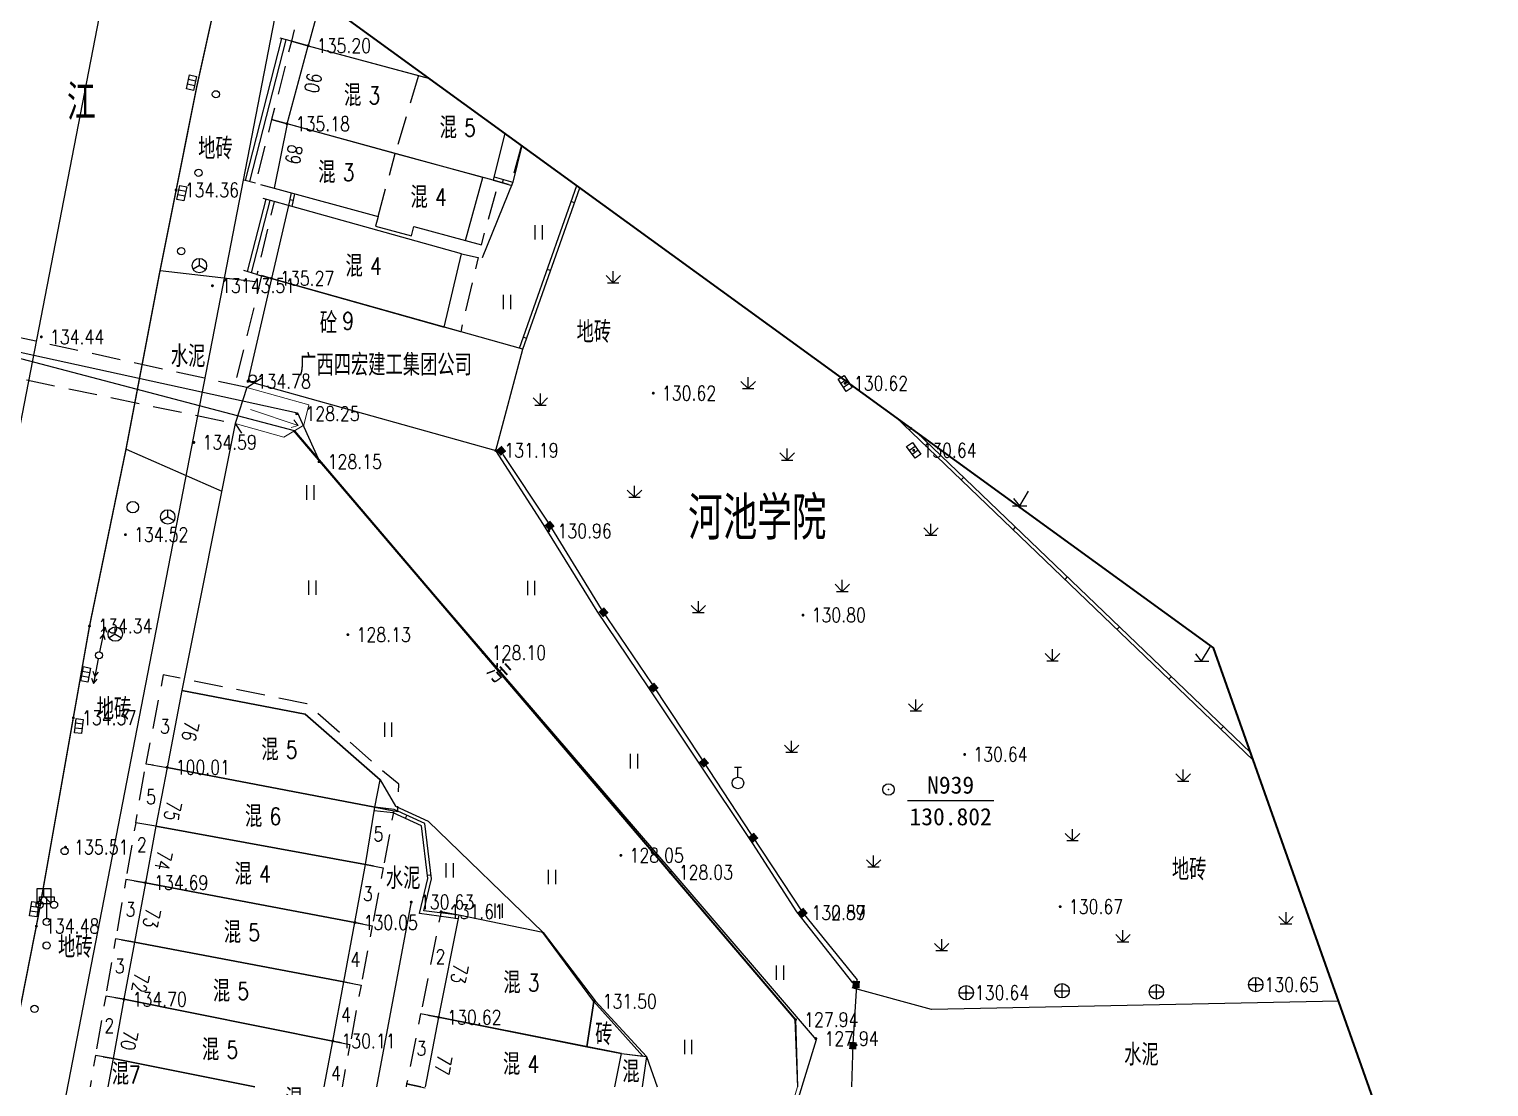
# Model space of a CAD drawing. Extents: x 529262 to 576451, y 2694391 to 2717535.
# Drawn here: x 566516.4 to 566617.8, y 2711252.6 to 2711326.1 of the extents above; entities that cross this region are included whole.
import ezdxf
from ezdxf.enums import TextEntityAlignment as Align
from ezdxf.xclip import XClip

# ---------------------------------------------------------------- set-up
doc = ezdxf.new("R2010")
doc.units = 0
doc.header["$XCLIPFRAME"] = 0
doc.linetypes.add('ACAD_ISO12W100', pattern=[22, 12, -3, 0.5, -3, 0.5, -3])
doc.linetypes.add('X5', pattern=[3, 2, -1])
for name, color, linetype in [('a红线图', 1, 'Continuous'), ('DLDW', 8, 'Continuous'), ('DLSS', 4, 'Continuous'), ('DMTZ', 8, 'Continuous'), ('GCD', 8, 'Continuous'), ('GXYZ', 8, 'Continuous'), ('JMD', 8, 'Continuous'), ('KZD', 8, 'Continuous'), ('PP-COM', 7, 'Continuous'), ('RD-中线', 40, 'Continuous'), ('RD-红线', 7, 'Continuous'), ('ZBTZ', 8, 'Continuous'), ('ZJ', 7, 'Continuous'), ('污水管径标注_W10-', 202, 'Continuous')]:
    doc.layers.add(name, color=color, linetype=linetype)
doc.layers.add('SXSS', color=5, linetype='Continuous', lineweight=0)
doc.layers.add('控制界线1', color=30, linetype='ACAD_ISO12W100', lineweight=35)
doc.styles.add('HZ', font='rs.shx', dxfattribs={"width": 0.8, "bigfont": 'hztxt.shx'})
doc.styles.add('等线体', font='simhei.ttf')
doc.linetypes.add('10422', pattern='A,0.75,[150,AAA.SHX,S=0.5,R=0,X=0,Y=0.5],1.5,[177,AAA.SHX,S=1,R=0,X=0,Y=0.4],0.75', length=3)
doc.linetypes.add('1161', pattern='A,0,[149,AAA.SHX,S=0.15,R=0,X=0,Y=0],-1.6', length=1.6)
doc.linetypes.add('444', pattern='A,4.5,[145,AAA.SHX,S=1,R=0,X=0,Y=1],4.5,-0.5,[146,AAA.SHX,S=1,R=0,X=0,Y=0],-0.5', length=10)
doc.linetypes.add('732', pattern='A,9,-0.5,[162,AAA.SHX,S=1,R=0,X=0,Y=0],-0.5', length=10)

# ---------------------------------------------------------------- blocks, each defined once
blk = doc.blocks.new('A$C19FD0107')
at = {"layer": 'RD-中线', "color": 8, "linetype": 'Continuous', "flags": 128}
blk.add_lwpolyline([(-4459.75, 17007.02), (-4471.75, 16960.4, 0.015747), (-4473.84, 16951.18), (-4501.85, 16806.65)], format="xyb", dxfattribs=at)
at = {"layer": 'RD-红线', "color": 8}
blk.add_lwpolyline([(-4456.37, 16972), (-4456.98, 16969.65), (-4460.14, 16957.39, 0.015772), (-4462.06, 16948.9), (-4480.87, 16851.83)], format="xyb", dxfattribs=at)
blk = doc.blocks.new('gc002')
at = {"color": 8, "const_width": 1}
blk.add_lwpolyline([(-0.5, 0), (0.5, 0)], dxfattribs=at)
blk = doc.blocks.new('gc041')
for p, q in [((-1, 0.5), (1, 0.5)), ((-1, -0.5), (-1, 0.5)), ((-0.33, 0.5), (-0.33, -0.5)), ((0.33, 0.5), (0.33, -0.5)), ((1, 0.5), (1, -0.5)), ((1, -0.5), (-1, -0.5))]:
    blk.add_line(p, q)
blk = doc.blocks.new('gc170')
at = {"color": 8, "linetype": 'Continuous'}
blk.add_circle((0, 0), 0.5, dxfattribs=at)
blk = doc.blocks.new('gc048')
for q in [(-0.87, -0.5), (0, 1), (0.87, -0.5)]:
    blk.add_line((0, 0), q)
blk.add_circle((0, 0), 1)
blk = doc.blocks.new('gc122')
at = {"color": 8}
blk.add_circle((0, 0), 0.8, dxfattribs=at)
blk = doc.blocks.new('gc097')
at = {"color": 8}
for p, q in [((-1, 2.9), (-1, 3.5)), ((-1, 3.5), (1, 3.5)), ((0, 0.5), (0, 3.5)), ((1, 3.5), (1, 2.9))]:
    blk.add_line(p, q, dxfattribs=at)
for centre in [(-1, 2.4), (1, 2.4), (0, 0)]:
    blk.add_circle(centre, 0.5, dxfattribs=at)
blk = doc.blocks.new('gc049')
for p, q in [((-1, 1), (-1, -1)), ((1, 1), (-1, 1)), ((-1, -1), (0, 0)), ((0, 0), (0, 1)), ((0, 0), (1, -1)), ((1, -1), (1, 1)), ((-1, -1), (1, -1))]:
    blk.add_line(p, q)
blk = doc.blocks.new('gc043')
for p, q in [((-1, 0), (1, 0)), ((0, -1), (0, 1))]:
    blk.add_line(p, q)
blk.add_circle((0, 0), 1)
blk = doc.blocks.new('GC200')
at = {"linetype": 'Continuous', "const_width": 0.2, "flags": 128}
blk.add_lwpolyline([(-0.1, 0, 1), (0.1, 0, 1)], format="xyb", close=True, dxfattribs=at)
blk = doc.blocks.new('gc123')
at = {"color": 8}
for p, q in [((-1, 0), (1, 0)), ((0, 0), (-0.8, 1)), ((0, 0), (1.2, 2))]:
    blk.add_line(p, q, dxfattribs=at)
blk = doc.blocks.new('gc013a')
at = {"linetype": 'Continuous'}
blk.add_line((0.5, 0), (4, 0), dxfattribs=at)
at = {"linetype": 'Continuous', "flags": 128}
for points in [[(2.31, -0.4), (3, 0), (2.31, 0.4)], [(3.31, -0.4), (4, 0), (3.31, 0.4)]]:
    blk.add_lwpolyline(points, dxfattribs=at)
blk = doc.blocks.new('gc121')
at = {"color": 8}
for p, q in [((-0.5, -1), (-0.5, 1)), ((0.5, -1), (0.5, 1))]:
    blk.add_line(p, q, dxfattribs=at)
blk = doc.blocks.new('gc124')
at = {"color": 8}
for p, q in [((-1, 1), (0, 0)), ((-0.8, 0), (0.8, 0)), ((0, 0), (0, 1.6)), ((0, 0), (1, 1))]:
    blk.add_line(p, q, dxfattribs=at)
blk = doc.blocks.new('gc134')
for p, q in [((-0.5, 2.2), (0.5, 2.2)), ((0, 0.8), (0, 2.2))]:
    blk.add_line(p, q)
blk.add_circle((0, 0), 0.8)
blk = doc.blocks.new('gc086')
at = {"color": 8}
for p, q in [((0, 0), (7, 0)), ((7, 0), (6.18, 0.57)), ((7, 0), (6.18, -0.57))]:
    blk.add_line(p, q, dxfattribs=at)
blk = doc.blocks.new('gc117')
at = {"color": 8}
blk.add_circle((0, 0), 0.8, dxfattribs=at)
blk.add_point((0, 0), dxfattribs=at)

msp = doc.modelspace()

# ---------------------------------------------------------------- linework, layer by layer
at = {"layer": 'a红线图', "color": 8, "linetype": 'Continuous', "lineweight": 0, "flags": 128}
msp.add_lwpolyline([(566610.304, 2711156.366), (566550.359, 2711188.445), (566569.799, 2711252.568), (566569.607, 2711257.235), (566534.769, 2711298.178), (566490.048, 2711309.934), (566487.632, 2711304.43), (566485.732, 2711304.359), (566471.667, 2711301.392), (566439.814, 2711293.156), (566398.395, 2711291.82), (566380.611, 2711292.541), (566369.371, 2711293.398), (566354.467, 2711296.492), (566334.898, 2711300.894), (566329.062, 2711302.94), (566307.729, 2711309.881), (566292.891, 2711316.021), (566275.762, 2711324.076), (566251.375, 2711336.425), (566235.869, 2711345.727), (566223.396, 2711352.879), (566218.243, 2711353.629)], dxfattribs=at)
msp.add_lwpolyline([(566610.304, 2711156.366), (566550.359, 2711188.445), (566569.799, 2711252.568), (566569.607, 2711257.235), (566534.769, 2711298.178), (566490.048, 2711309.934), (566487.632, 2711304.43), (566485.732, 2711304.359), (566471.667, 2711301.392), (566439.814, 2711293.156), (566398.395, 2711291.82), (566380.611, 2711292.541), (566369.371, 2711293.398), (566354.467, 2711296.492), (566334.898, 2711300.894), (566329.062, 2711302.94), (566307.729, 2711309.881), (566292.891, 2711316.021), (566275.762, 2711324.076), (566251.375, 2711336.425), (566235.869, 2711345.727), (566223.396, 2711352.879), (566218.243, 2711353.629)], dxfattribs=at)
at = {"layer": 'DLSS', "linetype": 'X5'}
for p, q in [((566531.538, 2711301.157), (566490.268, 2711310.22)), ((566489.806, 2711307.205), (566530.74, 2711298.659))]:
    msp.add_line(p, q, dxfattribs=at)
at = {"layer": 'DLSS', "linetype": 'Continuous'}
for p, q in [((566531.538, 2711301.157), (566532.616, 2711301.847)), ((566531.538, 2711301.157), (566530.74, 2711298.659)), ((566530.74, 2711298.659), (566531.178, 2711297.99))]:
    msp.add_line(p, q, dxfattribs=at)
at = {"layer": 'DLSS', "linetype": 'Continuous', "const_width": 0.1, "flags": 128}
for points in [[(566530.413, 2711332.668), (566528.089, 2711322.156), (566525.516, 2711309.282), (566523.155, 2711296.883), (566520.619, 2711284.584)], [(566514.725, 2711252.568), (566517.066, 2711264.456), (566520.619, 2711284.584)]]:
    msp.add_lwpolyline(points, dxfattribs=at)
at = {"layer": 'DMTZ', "linetype": '10422', "flags": 128}
for points in [[(566550.64, 2711317.976), (566550.012, 2711315.437), (566547.897, 2711310.172), (566547.897, 2711310.172)], [(566530.74, 2711298.659), (566527.034, 2711280.112)], [(566573.646, 2711259.799), (566573.646, 2711259.799), (566573.646, 2711259.799), (566569.755, 2711264.728), (566566.701, 2711269.483), (566562.866, 2711275.192), (566559.419, 2711280.371), (566555.892, 2711285.612), (566552.142, 2711291.637), (566548.831, 2711296.788)], [(566527.034, 2711280.112), (566535.592, 2711278.468), (566540.81, 2711273.903), (566541.876, 2711272.073), (566544.137, 2711271.039), (566552.131, 2711263.298), (566555.75, 2711258.538), (566559.314, 2711254.679), (566560.054, 2711252.568)], [(566540.573, 2711252.568), (566542.984, 2711265.414)]]:
    msp.add_lwpolyline(points, dxfattribs=at)
at = {"layer": 'GXYZ', "linetype": '732', "flags": 128}
for points in [[(566534.851, 2711298.157), (566490.048, 2711309.934), (566487.632, 2711304.43), (566485.732, 2711304.359), (566471.667, 2711301.392), (566439.814, 2711293.156), (566398.395, 2711291.82), (566380.611, 2711292.541), (566369.371, 2711293.398), (566354.467, 2711296.492), (566334.898, 2711300.894), (566329.062, 2711302.94), (566307.729, 2711309.881), (566292.891, 2711316.021), (566275.762, 2711324.076), (566251.375, 2711336.425), (566235.869, 2711345.727), (566223.396, 2711352.879), (566218.243, 2711353.629)], [(566534.851, 2711298.157), (566569.657, 2711257.235), (566569.657, 2711257.235), (566569.657, 2711257.235), (566569.657, 2711257.235), (566569.657, 2711257.235), (566569.799, 2711252.568)]]:
    msp.add_lwpolyline(points, dxfattribs=at)
at = {"layer": 'JMD', "linetype": 'Continuous'}
for p, q in [((566533.965, 2711325.406), (566531.435, 2711315.552)), ((566534.261, 2711325.326), (566531.732, 2711315.473)), ((566549.302, 2711315.379), (566549.37, 2711315.619)), ((566549.944, 2711315.197), (566550.012, 2711315.437)), ((566532.857, 2711314.239), (566531.567, 2711309.214)), ((566533.146, 2711314.159), (566531.856, 2711309.134)), ((566534.524, 2711314.227), (566534.769, 2711314.177)), ((566554.305, 2711314.002), (566554.069, 2711314.085)), ((566552.646, 2711309.286), (566552.41, 2711309.368)), ((566550.987, 2711304.569), (566550.751, 2711304.652)), ((566577.554, 2711298.199), (566577.727, 2711298.38)), ((566581.162, 2711294.738), (566581.335, 2711294.918)), ((566584.771, 2711291.277), (566584.944, 2711291.457)), ((566588.379, 2711287.815), (566588.552, 2711287.996)), ((566591.987, 2711284.354), (566592.16, 2711284.535)), ((566595.595, 2711280.893), (566595.769, 2711281.073)), ((566599.204, 2711277.432), (566599.377, 2711277.612)), ((566542.65, 2711271.444), (566542.546, 2711271.217)), ((566544.348, 2711267.278), (566544.1, 2711267.247))]:
    msp.add_line(p, q, dxfattribs=at)
at = {"layer": 'JMD', "linetype": 'X5'}
msp.add_line((566543.468, 2711322.84), (566541.861, 2711317.423), dxfattribs=at)
at = {"layer": 'JMD', "linetype": 'X5', "flags": 128}
for points in [[(566535.57, 2711328.922), (566534.639, 2711325.224), (566535.803, 2711324.91)], [(566550.617, 2711317.993), (566549.86, 2711315.23), (566548.66, 2711315.561)], [(566540.658, 2711313.034), (566541.861, 2711317.423)], [(566534.439, 2711313.799), (566533.434, 2711314.078), (566532.249, 2711309.024), (566533.254, 2711308.745)], [(566546.449, 2711310.458), (566547.611, 2711310.186), (566546.4, 2711305.041), (566545.253, 2711305.364)], [(566533.254, 2711308.745), (566532.576, 2711308.934), (566530.825, 2711301.815), (566531.627, 2711301.591)], [(566540.443, 2711271.993), (566542.033, 2711271.688), (566542.102, 2711273.595), (566541.106, 2711274.401), (566535.72, 2711279.188), (566525.743, 2711281.199), (566524.534, 2711275.021), (566526.007, 2711274.767)], [(566525.223, 2711270.682), (566523.827, 2711270.923), (566524.534, 2711275.021), (566526.007, 2711274.767)], [(566540.443, 2711271.993), (566541.752, 2711271.742), (566541.011, 2711267.785), (566539.792, 2711268.009)], [(566525.223, 2711270.682), (566523.827, 2711270.923), (566523.147, 2711266.985), (566524.502, 2711266.751)], [(566539.792, 2711268.009), (566541.011, 2711267.785), (566540.256, 2711263.758), (566539.056, 2711263.986)], [(566524.502, 2711266.751), (566523.147, 2711266.985), (566522.432, 2711262.846), (566523.743, 2711262.62)], [(566539.056, 2711263.986), (566540.256, 2711263.758), (566539.481, 2711259.627), (566538.292, 2711259.853)], [(566546.279, 2711264.488), (566545.035, 2711264.736), (566543.621, 2711257.645), (566544.866, 2711257.397)], [(566523.743, 2711262.62), (566522.432, 2711262.846), (566521.746, 2711258.873), (566523.009, 2711258.655)], [(566538.292, 2711259.853), (566539.481, 2711259.627), (566538.71, 2711255.511), (566537.514, 2711255.75)], [(566523.009, 2711258.655), (566521.746, 2711258.873), (566521.034, 2711254.748), (566522.251, 2711254.538)], [(566544.866, 2711257.397), (566543.621, 2711257.645), (566542.648, 2711252.764), (566543.933, 2711252.508)], [(566537.514, 2711255.75), (566538.71, 2711255.511), (566538.158, 2711252.568)], [(566522.251, 2711254.538), (566521.034, 2711254.748), (566520.658, 2711252.568)], [(566543.632, 2711252.568), (566542.648, 2711252.764), (566542.609, 2711252.568)]]:
    msp.add_lwpolyline(points, dxfattribs=at)
at = {"layer": 'JMD', "linetype": 'Continuous', "flags": 128}
for points in [[(566536.676, 2711328.119), (566535.803, 2711324.91), (566544.225, 2711322.636)], [(566534.645, 2711325.223), (566533.857, 2711325.435), (566533.857, 2711325.435)], [(566541.996, 2711317.386), (566534.338, 2711319.484), (566535.803, 2711324.91), (566543.468, 2711322.84), (566543.468, 2711322.84), (566543.468, 2711322.84), (566543.468, 2711322.84), (566543.468, 2711322.84)], [(566543.468, 2711322.84), (566544.225, 2711322.636)], [(566549.459, 2711318.834), (566548.66, 2711315.561), (566541.996, 2711317.386)], [(566532.159, 2711315.36), (566531.346, 2711315.576), (566531.346, 2711315.576)], [(566548.66, 2711315.561), (566549.944, 2711315.197)], [(566548.719, 2711315.804), (566550.012, 2711315.437)], [(566534.617, 2711314.689), (566534.439, 2711313.799)], [(566534.858, 2711314.623), (566534.68, 2711313.732)], [(566550.484, 2711303.89), (566554.461, 2711315.201)], [(566550.725, 2711303.822), (566554.672, 2711315.048)], [(566533.434, 2711314.078), (566533.434, 2711314.078), (566532.67, 2711314.291)], [(566532.249, 2711309.024), (566532.249, 2711309.024), (566531.327, 2711309.281)], [(566576.572, 2711299.141), (566601.458, 2711275.269)], [(566578.06, 2711298.061), (566601.272, 2711275.794)], [(566546.279, 2711264.488), (566543.841, 2711264.797), (566544.38, 2711267.019), (566543.906, 2711270.87), (566541.772, 2711271.846), (566540.443, 2711271.993)], [(566546.23, 2711264.243), (566543.538, 2711264.61), (566544.126, 2711267.034), (566543.675, 2711270.701), (566541.704, 2711271.602), (566540.402, 2711271.746)], [(566536.913, 2711252.568), (566537.514, 2711255.75), (566523.009, 2711258.655), (566522.251, 2711254.538), (566532.106, 2711252.568)], [(566557.114, 2711252.568), (566557.573, 2711254.876), (566559.314, 2711254.679), (566559.004, 2711252.568)], [(566532.106, 2711252.568), (566522.251, 2711254.538), (566521.884, 2711252.568)]]:
    msp.add_lwpolyline(points, dxfattribs=at)
at = {"layer": 'JMD', "linetype": 'X5', "flags": 128}
for points, elevation in [([(566535.803, 2711324.91), (566534.639, 2711325.224), (566533.27, 2711319.777), (566534.338, 2711319.484)], 100.477), ([(566534.338, 2711319.484), (566533.27, 2711319.777), (566532.159, 2711315.36), (566533.443, 2711315.011)], 100.474), ([(566546.734, 2711311.369), (566547.837, 2711311.068), (566549.043, 2711315.457), (566547.932, 2711315.758)], 137.465)]:
    msp.add_lwpolyline(points, dxfattribs=dict(at, elevation=elevation))
at = {"layer": 'JMD', "linetype": 'Continuous', "flags": 128}
for points in [[(566534.338, 2711319.484), (566533.443, 2711315.011), (566540.658, 2711313.034), (566540.48, 2711312.383), (566542.976, 2711311.699), (566543.155, 2711312.35), (566546.734, 2711311.369), (566546.734, 2711311.369), (566546.734, 2711311.369), (566547.932, 2711315.758)], [(566533.254, 2711308.745), (566545.253, 2711305.364), (566546.449, 2711310.458), (566534.439, 2711313.799)], [(566531.627, 2711301.591), (566548.831, 2711296.788), (566550.725, 2711303.822), (566533.254, 2711308.745)], [(566540.81, 2711273.903), (566535.592, 2711278.468), (566527.034, 2711280.112), (566526.007, 2711274.767), (566540.443, 2711271.993)], [(566526.007, 2711274.767), (566525.223, 2711270.682), (566539.792, 2711268.009), (566540.443, 2711271.993)], [(566539.056, 2711263.986), (566539.792, 2711268.009), (566525.223, 2711270.682), (566524.502, 2711266.751)], [(566538.292, 2711259.853), (566539.056, 2711263.986), (566524.502, 2711266.751), (566523.743, 2711262.62)], [(566555.164, 2711255.354), (566555.657, 2711258.501), (566552.117, 2711263.284), (566546.279, 2711264.488), (566544.866, 2711257.397)], [(566537.514, 2711255.75), (566538.292, 2711259.853), (566523.743, 2711262.62), (566523.009, 2711258.655)], [(566559.056, 2711254.708), (566555.657, 2711258.501), (566555.164, 2711255.354), (566557.573, 2711254.876)]]:
    msp.add_lwpolyline(points, close=True, dxfattribs=at)
at = {"layer": 'JMD', "linetype": '444', "flags": 128}
for points in [[(566549.32, 2711296.513), (566552.454, 2711291.796), (566556.168, 2711285.766), (566559.676, 2711280.574), (566563.129, 2711275.352), (566566.567, 2711270.11), (566570.163, 2711264.664), (566573.933, 2711260.008)], [(566573.561, 2711252.568), (566573.672, 2711255.528), (566573.933, 2711260.008)]]:
    msp.add_lwpolyline(points, dxfattribs=at)
at = {"layer": 'JMD', "linetype": 'Continuous', "elevation": 137.542, "flags": 128}
msp.add_lwpolyline([(566557.114, 2711252.568), (566557.573, 2711254.876), (566544.866, 2711257.397), (566543.944, 2711252.568)], dxfattribs=at)
at = {"layer": 'KZD', "linetype": 'Continuous'}
msp.add_line((566583.435, 2711272.431, 130.802), (566577.435, 2711272.431, 130.802), dxfattribs=at)
at = {"layer": 'SXSS', "color": 8, "linetype": 'Continuous', "flags": 128}
msp.add_lwpolyline([(566530.74, 2711298.659), (566534.11, 2711297.717), (566535.507, 2711298.547), (566535.856, 2711299.95), (566531.538, 2711301.157)], dxfattribs=at)
at = {"layer": 'ZBTZ', "linetype": '1161', "flags": 128}
for points in [[(566525.516, 2711309.282), (566532.14, 2711308.527)], [(566523.155, 2711296.883), (566529.8, 2711293.959)], [(566607.387, 2711258.511), (566579.109, 2711257.952), (566573.595, 2711259.446)]]:
    msp.add_lwpolyline(points, dxfattribs=at)
at = {"layer": '控制界线1', "color": 252, "linetype": 'Continuous', "flags": 128}
msp.add_lwpolyline([(566606.933, 2711087.702), (566644.711, 2711153.019), (566598.698, 2711283.071), (566496.002, 2711357.662), (566390.249, 2711365.689), (566217.966, 2711433.767), (566135.414, 2711495.399), (566100.815, 2711531.11), (566057.471, 2711541.747), (566041.502, 2711497.298), (566109.581, 2711415.474), (566178.415, 2711344.369), (566249.168, 2711298.339), (566348.438, 2711264.105), (566455.277, 2711261.066), (566502.459, 2711244.312), (566526.428, 2711223.352), (566516.162, 2711173.585), (566513.881, 2711148.132)], close=True, dxfattribs=at)
msp.add_lwpolyline([(566606.933, 2711087.702), (566644.711, 2711153.019), (566598.698, 2711283.071), (566496.002, 2711357.662), (566390.249, 2711365.689), (566217.966, 2711433.767), (566135.414, 2711495.399), (566100.815, 2711531.11), (566057.471, 2711541.747), (566041.502, 2711497.298), (566109.581, 2711415.474), (566178.415, 2711344.369), (566249.168, 2711298.339), (566348.438, 2711264.105), (566455.277, 2711261.066), (566502.459, 2711244.312), (566526.428, 2711223.352), (566516.162, 2711173.585), (566513.881, 2711148.132)], close=True, dxfattribs=at)
msp.add_lwpolyline([(566606.933, 2711087.702), (566644.711, 2711153.019), (566598.698, 2711283.071), (566496.002, 2711357.662), (566390.249, 2711365.689), (566217.966, 2711433.767), (566135.414, 2711495.399), (566100.815, 2711531.11), (566057.471, 2711541.747), (566041.502, 2711497.298), (566109.581, 2711415.474), (566178.415, 2711344.369), (566249.168, 2711298.339), (566348.438, 2711264.105), (566455.277, 2711261.066), (566502.459, 2711244.312), (566526.428, 2711223.352), (566516.162, 2711173.585), (566513.881, 2711148.132)], close=True, dxfattribs=at)
at = {"layer": '污水管径标注_W10-'}
msp.add_lwpolyline([(566419.906, 2711324.248), (566434.523, 2711326.212), (566441.676, 2711327.174), (566456.535, 2711329.776), (566476.199, 2711330.527), (566483.826, 2711328.179), (566487.173, 2711315.21), (566488.379, 2711312.043), (566490.125, 2711309.281), (566497.23, 2711307.718), (566516.763, 2711303.42), (566535.067, 2711299.392), (566536.601, 2711296.026), (566548.037, 2711282.702), (566561.064, 2711267.527), (566571.101, 2711255.834), (566569.751, 2711251.447), (566563.867, 2711232.332), (566557.984, 2711213.217)], dxfattribs=at)

# ---------------------------------------------------------------- block references
at = {"layer": 'DLDW', "linetype": 'Continuous', "xscale": 0.5, "yscale": 0.5, "zscale": 0.5}
msp.add_blockref('gc097', (566517.655, 2711264.023, 99.769), dxfattribs=at)
at = {"layer": 'GCD', "linetype": 'Continuous'}
ref = msp.add_blockref('GC200', (566535.803, 2711324.91, 135.197), dxfattribs=dict(at, xscale=0.5, yscale=0.5))
ref.add_attrib('height', '135.20', dxfattribs={"linetype": 'Continuous', "height": 1, "style": 'HZ', "width": 0.8}).set_placement((566536.403, 2711324.91, 135.197), align=Align.MIDDLE_LEFT)
ref = msp.add_blockref('GC200', (566534.338, 2711319.484, 135.184), dxfattribs=dict(at, xscale=0.5, yscale=0.5))
ref.add_attrib('height', '135.18', dxfattribs={"linetype": 'Continuous', "height": 1, "style": 'HZ', "width": 0.8}).set_placement((566534.938, 2711319.484, 135.184), align=Align.MIDDLE_LEFT)
ref = msp.add_blockref('GC200', (566526.633, 2711314.883, 134.36), dxfattribs=dict(at, xscale=0.5, yscale=0.5))
ref.add_attrib('height', '134.36', dxfattribs={"linetype": 'Continuous', "height": 1, "style": 'HZ', "width": 0.8}).set_placement((566527.233, 2711314.883, 134.36), align=Align.MIDDLE_LEFT)
ref = msp.add_blockref('GC200', (566529.157, 2711308.232, 13143.51), dxfattribs=dict(at, xscale=0.5, yscale=0.5))
ref.add_attrib('height', '13143.51', dxfattribs={"linetype": 'Continuous', "height": 1, "style": 'HZ', "width": 0.8}).set_placement((566529.757, 2711308.232, 13143.51), align=Align.MIDDLE_LEFT)
ref = msp.add_blockref('GC200', (566533.254, 2711308.745, 135.27), dxfattribs=dict(at, xscale=0.5, yscale=0.5))
ref.add_attrib('height', '135.27', dxfattribs={"linetype": 'Continuous', "height": 1, "style": 'HZ', "width": 0.8}).set_placement((566533.854, 2711308.745, 135.27), align=Align.MIDDLE_LEFT)
ref = msp.add_blockref('GC200', (566517.272, 2711304.681, 134.44), dxfattribs=dict(at, xscale=0.5, yscale=0.5))
ref.add_attrib('height', '134.44', dxfattribs={"linetype": 'Continuous', "height": 1, "style": 'HZ', "width": 0.8}).set_placement((566517.872, 2711304.681, 134.44), align=Align.MIDDLE_LEFT)
ref = msp.add_blockref('GC200', (566531.627, 2711301.591, 134.78), dxfattribs=dict(at, xscale=0.5, yscale=0.5))
ref.add_attrib('height', '134.78', dxfattribs={"linetype": 'Continuous', "height": 1, "style": 'HZ', "width": 0.8}).set_placement((566532.227, 2711301.591, 134.78), align=Align.MIDDLE_LEFT)
ref = msp.add_blockref('GC200', (566573.109, 2711301.449, 130.624), dxfattribs=dict(at, xscale=0.5, yscale=0.5))
ref.add_attrib('height', '130.62', dxfattribs={"linetype": 'Continuous', "height": 1, "style": 'HZ', "width": 0.8}).set_placement((566573.709, 2711301.449, 130.624), align=Align.MIDDLE_LEFT)
ref = msp.add_blockref('GC200', (566559.776, 2711300.769, 130.624), dxfattribs=dict(at, xscale=0.5, yscale=0.5))
ref.add_attrib('height', '130.62', dxfattribs={"linetype": 'Continuous', "height": 1, "style": 'HZ', "width": 0.8}).set_placement((566560.376, 2711300.769, 130.624), align=Align.MIDDLE_LEFT)
ref = msp.add_blockref('GC200', (566535.012, 2711299.339, 128.25), dxfattribs=dict(at, xscale=0.5, yscale=0.5, zscale=0.5))
ref.add_attrib('height', '128.25', dxfattribs={"linetype": 'Continuous', "height": 1, "style": 'HZ', "width": 0.8}).set_placement((566535.612, 2711299.339, 128.25), align=Align.MIDDLE_LEFT)
ref = msp.add_blockref('GC200', (566527.87, 2711297.343, 134.59), dxfattribs=dict(at, xscale=0.5, yscale=0.5))
ref.add_attrib('height', '134.59', dxfattribs={"linetype": 'Continuous', "height": 1, "style": 'HZ', "width": 0.8}).set_placement((566528.47, 2711297.343, 134.59), align=Align.MIDDLE_LEFT)
ref = msp.add_blockref('GC200', (566548.831, 2711296.788, 131.189), dxfattribs=dict(at, xscale=0.5, yscale=0.5))
ref.add_attrib('height', '131.19', dxfattribs={"linetype": 'Continuous', "height": 1, "style": 'HZ', "width": 0.8}).set_placement((566549.431, 2711296.788, 131.189), align=Align.MIDDLE_LEFT)
ref = msp.add_blockref('GC200', (566577.869, 2711296.794, 130.643), dxfattribs=dict(at, xscale=0.5, yscale=0.5))
ref.add_attrib('height', '130.64', dxfattribs={"linetype": 'Continuous', "height": 1, "style": 'HZ', "width": 0.8}).set_placement((566578.469, 2711296.794, 130.643), align=Align.MIDDLE_LEFT)
ref = msp.add_blockref('GC200', (566536.56, 2711296.008, 128.15), dxfattribs=dict(at, xscale=0.5, yscale=0.5, zscale=0.5))
ref.add_attrib('height', '128.15', dxfattribs={"linetype": 'Continuous', "height": 1, "style": 'HZ', "width": 0.8}).set_placement((566537.16, 2711296.008, 128.15), align=Align.MIDDLE_LEFT)
ref = msp.add_blockref('GC200', (566523.112, 2711290.938, 134.52), dxfattribs=dict(at, xscale=0.5, yscale=0.5))
ref.add_attrib('height', '134.52', dxfattribs={"linetype": 'Continuous', "height": 1, "style": 'HZ', "width": 0.8}).set_placement((566523.712, 2711290.938, 134.52), align=Align.MIDDLE_LEFT)
ref = msp.add_blockref('GC200', (566552.522, 2711291.192, 130.963), dxfattribs=dict(at, xscale=0.5, yscale=0.5))
ref.add_attrib('height', '130.96', dxfattribs={"linetype": 'Continuous', "height": 1, "style": 'HZ', "width": 0.8}).set_placement((566553.122, 2711291.192, 130.963), align=Align.MIDDLE_LEFT)
ref = msp.add_blockref('GC200', (566570.177, 2711285.348, 130.802), dxfattribs=dict(at, xscale=0.5, yscale=0.5))
ref.add_attrib('height', '130.80', dxfattribs={"linetype": 'Continuous', "height": 1, "style": 'HZ', "width": 0.8}).set_placement((566570.777, 2711285.348, 130.802), align=Align.MIDDLE_LEFT)
ref = msp.add_blockref('GC200', (566520.619, 2711284.584, 134.34), dxfattribs=dict(at, xscale=0.5, yscale=0.5))
ref.add_attrib('height', '134.34', dxfattribs={"linetype": 'Continuous', "height": 1, "style": 'HZ', "width": 0.8}).set_placement((566521.219, 2711284.584, 134.34), align=Align.MIDDLE_LEFT)
ref = msp.add_blockref('GC200', (566538.568, 2711283.988, 128.13), dxfattribs=dict(at, xscale=0.5, yscale=0.5, zscale=0.5))
ref.add_attrib('height', '128.13', dxfattribs={"linetype": 'Continuous', "height": 1, "style": 'HZ', "width": 0.8}).set_placement((566539.168, 2711283.988, 128.13), align=Align.MIDDLE_LEFT)
ref = msp.add_blockref('GC200', (566547.962, 2711282.731, 128.1), dxfattribs=dict(at, xscale=0.5, yscale=0.5, zscale=0.5))
ref.add_attrib('height', '128.10', dxfattribs={"linetype": 'Continuous', "height": 1, "style": 'HZ', "width": 0.8}).set_placement((566548.562, 2711282.731, 128.1), align=Align.MIDDLE_LEFT)
ref = msp.add_blockref('GC200', (566519.496, 2711278.21, 134.37), dxfattribs=dict(at, xscale=0.5, yscale=0.5))
ref.add_attrib('height', '134.37', dxfattribs={"linetype": 'Continuous', "height": 1, "style": 'HZ', "width": 0.8}).set_placement((566520.096, 2711278.21, 134.37), align=Align.MIDDLE_LEFT)
ref = msp.add_blockref('GC200', (566581.409, 2711275.664, 130.64), dxfattribs=dict(at, xscale=0.5, yscale=0.5))
ref.add_attrib('height', '130.64', dxfattribs={"linetype": 'Continuous', "height": 1, "style": 'HZ', "width": 0.8}).set_placement((566582.009, 2711275.664, 130.64), align=Align.MIDDLE_LEFT)
ref = msp.add_blockref('GC200', (566526.007, 2711274.767, 100.006), dxfattribs=dict(at, xscale=0.5, yscale=0.5))
ref.add_attrib('height', '100.01', dxfattribs={"linetype": 'Continuous', "height": 1, "style": 'HZ', "width": 0.8}).set_placement((566526.607, 2711274.767, 100.006), align=Align.MIDDLE_LEFT)
ref = msp.add_blockref('GC200', (566518.952, 2711269.222, 135.51), dxfattribs=dict(at, xscale=0.5, yscale=0.5))
ref.add_attrib('height', '135.51', dxfattribs={"linetype": 'Continuous', "height": 1, "style": 'HZ', "width": 0.8}).set_placement((566519.552, 2711269.222, 135.51), align=Align.MIDDLE_LEFT)
ref = msp.add_blockref('GC200', (566557.53, 2711268.649, 128.05), dxfattribs=dict(at, xscale=0.5, yscale=0.5, zscale=0.5))
ref.add_attrib('height', '128.05', dxfattribs={"linetype": 'Continuous', "height": 1, "style": 'HZ', "width": 0.8}).set_placement((566558.13, 2711268.649, 128.05), align=Align.MIDDLE_LEFT)
ref = msp.add_blockref('GC200', (566560.946, 2711267.476, 128.03), dxfattribs=dict(at, xscale=0.5, yscale=0.5, zscale=0.5))
ref.add_attrib('height', '128.03', dxfattribs={"linetype": 'Continuous', "height": 1, "style": 'HZ', "width": 0.8}).set_placement((566561.546, 2711267.476, 128.03), align=Align.MIDDLE_LEFT)
ref = msp.add_blockref('GC200', (566524.502, 2711266.751, 134.69), dxfattribs=dict(at, xscale=0.5, yscale=0.5))
ref.add_attrib('height', '134.69', dxfattribs={"linetype": 'Continuous', "height": 1, "style": 'HZ', "width": 0.8}).set_placement((566525.102, 2711266.751, 134.69), align=Align.MIDDLE_LEFT)
ref = msp.add_blockref('GC200', (566542.967, 2711265.404, 130.63), dxfattribs=dict(at, xscale=0.5, yscale=0.5, zscale=0.5))
ref.add_attrib('height', '130.63', dxfattribs={"linetype": 'Continuous', "height": 1, "style": 'HZ', "width": 0.8}).set_placement((566543.567, 2711265.404, 130.63), align=Align.MIDDLE_LEFT)
ref = msp.add_blockref('GC200', (566545.035, 2711264.736, 131.606), dxfattribs=dict(at, xscale=0.5, yscale=0.5))
ref.add_attrib('height', '131.61', dxfattribs={"linetype": 'Continuous', "height": 1, "style": 'HZ', "width": 0.8}).set_placement((566545.635, 2711264.736, 131.606), align=Align.MIDDLE_LEFT)
ref = msp.add_blockref('GC200', (566570.163, 2711264.664, 132.57), dxfattribs=dict(at, xscale=0.5, yscale=0.5))
ref.add_attrib('height', '132.57', dxfattribs={"linetype": 'Continuous', "height": 1, "style": 'HZ', "width": 0.8}).set_placement((566570.763, 2711264.664, 132.57), align=Align.MIDDLE_LEFT)
ref = msp.add_blockref('GC200', (566570.163, 2711264.664, 130.89), dxfattribs=dict(at, xscale=0.5, yscale=0.5))
ref.add_attrib('height', '130.89', dxfattribs={"linetype": 'Continuous', "height": 1, "style": 'HZ', "width": 0.8}).set_placement((566570.763, 2711264.664, 130.89), align=Align.MIDDLE_LEFT)
ref = msp.add_blockref('GC200', (566588.043, 2711265.09, 130.672), dxfattribs=dict(at, xscale=0.5, yscale=0.5))
ref.add_attrib('height', '130.67', dxfattribs={"linetype": 'Continuous', "height": 1, "style": 'HZ', "width": 0.8}).set_placement((566588.643, 2711265.09, 130.672), align=Align.MIDDLE_LEFT)
ref = msp.add_blockref('GC200', (566516.932, 2711263.731, 134.48), dxfattribs=dict(at, xscale=0.5, yscale=0.5))
ref.add_attrib('height', '134.48', dxfattribs={"linetype": 'Continuous', "height": 1, "style": 'HZ', "width": 0.8}).set_placement((566517.532, 2711263.731, 134.48), align=Align.MIDDLE_LEFT)
ref = msp.add_blockref('GC200', (566539.056, 2711263.986, 130.049), dxfattribs=dict(at, xscale=0.5, yscale=0.5))
ref.add_attrib('height', '130.05', dxfattribs={"linetype": 'Continuous', "height": 1, "style": 'HZ', "width": 0.8}).set_placement((566539.656, 2711263.986, 130.049), align=Align.MIDDLE_LEFT)
ref = msp.add_blockref('GC200', (566601.628, 2711259.669, 130.651), dxfattribs=dict(at, xscale=0.5, yscale=0.5))
ref.add_attrib('height', '130.65', dxfattribs={"linetype": 'Continuous', "height": 1, "style": 'HZ', "width": 0.8}).set_placement((566602.228, 2711259.669, 130.651), align=Align.MIDDLE_LEFT)
ref = msp.add_blockref('GC200', (566523.009, 2711258.655, 134.7), dxfattribs=dict(at, xscale=0.5, yscale=0.5))
ref.add_attrib('height', '134.70', dxfattribs={"linetype": 'Continuous', "height": 1, "style": 'HZ', "width": 0.8}).set_placement((566523.609, 2711258.655, 134.7), align=Align.MIDDLE_LEFT)
ref = msp.add_blockref('GC200', (566555.657, 2711258.501, 131.496), dxfattribs=dict(at, xscale=0.5, yscale=0.5))
ref.add_attrib('height', '131.50', dxfattribs={"linetype": 'Continuous', "height": 1, "style": 'HZ', "width": 0.8}).set_placement((566556.257, 2711258.501, 131.496), align=Align.MIDDLE_LEFT)
ref = msp.add_blockref('GC200', (566581.515, 2711259.106, 130.635), dxfattribs=dict(at, xscale=0.5, yscale=0.5))
ref.add_attrib('height', '130.64', dxfattribs={"linetype": 'Continuous', "height": 1, "style": 'HZ', "width": 0.8}).set_placement((566582.115, 2711259.106, 130.635), align=Align.MIDDLE_LEFT)
ref = msp.add_blockref('GC200', (566544.866, 2711257.397, 130.62), dxfattribs=dict(at, xscale=0.5, yscale=0.5))
ref.add_attrib('height', '130.62', dxfattribs={"linetype": 'Continuous', "height": 1, "style": 'HZ', "width": 0.8}).set_placement((566545.466, 2711257.397, 130.62), align=Align.MIDDLE_LEFT)
ref = msp.add_blockref('GC200', (566569.657, 2711257.235, 127.941), dxfattribs=dict(at, xscale=0.5, yscale=0.5))
ref.add_attrib('height', '127.94', dxfattribs={"linetype": 'Continuous', "height": 1, "style": 'HZ', "width": 0.8}).set_placement((566570.257, 2711257.235, 127.941), align=Align.MIDDLE_LEFT)
ref = msp.add_blockref('GC200', (566537.514, 2711255.75, 130.11), dxfattribs=dict(at, xscale=0.5, yscale=0.5))
ref.add_attrib('height', '130.11', dxfattribs={"linetype": 'Continuous', "height": 1, "style": 'HZ', "width": 0.8}).set_placement((566538.114, 2711255.75, 130.11), align=Align.MIDDLE_LEFT)
ref = msp.add_blockref('GC200', (566571.067, 2711255.923, 127.94), dxfattribs=dict(at, xscale=0.5, yscale=0.5, zscale=0.5))
ref.add_attrib('height', '127.94', dxfattribs={"linetype": 'Continuous', "height": 1, "style": 'HZ', "width": 0.8}).set_placement((566571.667, 2711255.923, 127.94), align=Align.MIDDLE_LEFT)
at = {"layer": 'GXYZ', "linetype": 'Continuous'}
for name, p, xscale, yscale, zscale, rotation in [('gc041', (566527.704, 2711322.341, 99.693), 0.5000000000543743, 0.5000000000543743, 0.5000000000543743, 256.9043261073583), ('gc041', (566527.038, 2711314.663, 99.655), 0.4999999998368527, 0.4999999998368527, 0.4999999998368527, 258.1459584698994), ('gc041', (566573.109, 2711301.449, 132.304), 0.4999999999973743, 0.4999999999973743, 0.4999999999973743, 303.2679263160985), ('gc041', (566577.869, 2711296.794, 132.323), 0.5000000000592197, 0.5000000000592197, 0.5000000000592197, 305.7957082949573), ('gc013a', (566521.277, 2711282.552), 0.499999999915868, 0.499999999915868, 0.499999999915868, 77.84801042315547), ('gc013a', (566521.277, 2711282.552), 0.5000000001015085, 0.5000000001015085, 0.5000000001015085, 259.0378896831817), ('gc041', (566520.353, 2711281.226, 99.58), 0.499999999817636, 0.499999999817636, 0.499999999817636, 259.3160986728794), ('gc041', (566519.878, 2711277.634, 99.657), 0.4999999999603227, 0.4999999999603227, 0.4999999999603227, 263.4796770713246), ('gc041', (566516.779, 2711264.909, 99.651), 0.4999999999773701, 0.4999999999773701, 0.4999999999773701, 261.4892082177684)]:
    msp.add_blockref(name, p, dxfattribs=dict(at, xscale=xscale, yscale=yscale, zscale=zscale, rotation=rotation))
at = {"layer": 'GXYZ', "linetype": 'Continuous', "xscale": 0.5, "yscale": 0.5, "zscale": 0.5}
for name, p in [('gc048', (566528.251, 2711309.632, 99.803)), ('gc048', (566526.055, 2711292.167, 99.811)), ('gc170', (566521.277, 2711282.552)), ('gc049', (566517.451, 2711265.818, 99.651)), ('gc043', (566601.628, 2711259.669, 132.331)), ('gc043', (566581.515, 2711259.106, 132.315)), ('gc043', (566588.176, 2711259.241, 132.32)), ('gc043', (566594.726, 2711259.17, 132.352))]:
    msp.add_blockref(name, p, dxfattribs=at)
at = {"layer": 'GXYZ', "linetype": 'Continuous', "xscale": 0.5, "yscale": 0.5}
for name, p in [('gc048', (566522.409, 2711284.025)), ('gc134', (566565.661, 2711273.681))]:
    msp.add_blockref(name, p, dxfattribs=at)
at = {"layer": 'JMD', "linetype": 'Continuous', "xscale": 0.5, "yscale": 0.5}
msp.add_blockref('gc170', (566531.95, 2711301.796), dxfattribs=at)
at = {"layer": 'JMD', "linetype": 'Continuous'}
for p, xscale, yscale, zscale, rotation in [((566549.21, 2711296.763, 134.709), 0.5000000000397855, 0.5000000000397855, 0.5000000000397855, 39.98282719407698), ((566552.58, 2711291.557, 134.709), 0.5000000000397855, 0.5000000000397855, 0.5000000000397855, 39.98282719407698), ((566556.324, 2711285.541, 2.066), 0.5000000000397855, 0.5000000000397855, 0.5000000000397855, 39.98282719407698), ((566559.801, 2711280.315, 134.636), 0.5000000000397855, 0.5000000000397855, 0.5000000000397855, 39.98282719407698), ((566563.301, 2711275.094, 134.636), 0.5000000000397855, 0.5000000000397855, 0.5000000000397855, 39.98282719407698), ((566566.731, 2711269.882, 134.636), 0.5000000000397855, 0.5000000000397855, 0.5000000000397855, 39.98282719407698), ((566570.163, 2711264.664, 132.57), 0.5000000000397855, 0.5000000000397855, 0.5000000000397855, 39.98282719407698), ((566573.87, 2711259.677, 263.417), 0.5000000000405401, 0.5000000000405401, 0.5000000000405401, 356.9431016383793), ((566573.645, 2711255.427, 263.782), 0.5000000000405401, 0.5000000000405401, 0.5000000000405401, 356.9431016383793)]:
    msp.add_blockref('gc002', p, dxfattribs=dict(at, xscale=xscale, yscale=yscale, zscale=zscale, rotation=rotation))
at = {"layer": 'KZD', "linetype": 'Continuous', "xscale": 0.5, "yscale": 0.5, "zscale": 0.5}
msp.add_blockref('gc117', (566576.113, 2711273.227, 130.802), dxfattribs=at)
at = {"layer": 'PP-COM'}
ref = msp.add_blockref('A$C19FD0107', (570997.993, 2694390.603), dxfattribs=at)
XClip(ref).set_block_clipping_path([(-9366.4383134884, 14428.6043910822), (-3328.4480743363, 17452.7484863754)])
at = {"layer": 'SXSS', "color": 8, "linetype": 'Continuous', "xscale": 0.500000000016138, "yscale": 0.500000000016138, "zscale": 0.500000000016138, "rotation": 341.5709398452061}
msp.add_blockref('gc086', (566531.795, 2711299.631), dxfattribs=at)
at = {"layer": 'ZBTZ', "linetype": 'Continuous'}
for p, xscale, yscale, zscale, rotation in [((566529.4, 2711321.536), 0.4999999997883612, 0.4999999997883612, 0.4999999997883612, 257.5397552754416), ((566528.196, 2711316.086), 0.4999999997883612, 0.4999999997883612, 0.4999999997883612, 257.5397552754416), ((566526.992, 2711310.637), 0.4999999997883612, 0.4999999997883612, 0.4999999997883612, 257.5397552754416), ((566518.89, 2711268.953), 0.5000000001738789, 0.5000000001738789, 0.5000000001738789, 79.16408960380681), ((566517.64, 2711262.387), 0.5000000001738789, 0.5000000001738789, 0.5000000001738789, 79.16408960380681), ((566516.801, 2711257.984), 0.5000000001738789, 0.5000000001738789, 0.5000000001738789, 79.16408960380681)]:
    msp.add_blockref('gc170', p, dxfattribs=dict(at, xscale=xscale, yscale=yscale, zscale=zscale, rotation=rotation))
at = {"layer": 'ZBTZ', "linetype": 'Continuous', "xscale": 0.5, "yscale": 0.5, "zscale": 0.5}
for name, p in [('gc121', (566551.835, 2711311.949)), ('gc124', (566556.996, 2711308.445)), ('gc121', (566549.626, 2711307.107)), ('gc124', (566566.37, 2711301.083)), ('gc124', (566551.941, 2711299.942)), ('gc124', (566569.078, 2711296.122)), ('gc124', (566558.476, 2711293.534)), ('gc122', (566523.633, 2711292.847, 99.829)), ('gc123', (566585.233, 2711292.949)), ('gc124', (566579.065, 2711290.9)), ('gc121', (566536.105, 2711287.253)), ('gc124', (566572.909, 2711286.993)), ('gc124', (566562.914, 2711285.524)), ('gc123', (566597.869, 2711282.15)), ('gc124', (566587.508, 2711282.173)), ('gc124', (566578.013, 2711278.691)), ('gc121', (566541.38, 2711277.382)), ('gc124', (566569.39, 2711275.818)), ('gc124', (566596.586, 2711273.817)), ('gc124', (566588.899, 2711269.68)), ('gc121', (566545.644, 2711267.618)), ('gc124', (566575.08, 2711267.847)), ('gc121', (566549.057, 2711264.802)), ('gc124', (566603.731, 2711263.901)), ('gc124', (566579.811, 2711262.036)), ('gc124', (566592.404, 2711262.645))]:
    msp.add_blockref(name, p, dxfattribs=at)
at = {"layer": 'ZBTZ', "linetype": 'X5', "xscale": 0.5, "yscale": 0.5, "zscale": 0.5}
for p in [(566535.964, 2711293.868), (566551.309, 2711287.236), (566558.446, 2711275.198), (566552.75, 2711267.145), (566568.591, 2711260.5), (566562.214, 2711255.333)]:
    msp.add_blockref('gc121', p, dxfattribs=at)

# ---------------------------------------------------------------- texts
at = {"layer": 'JMD', "linetype": 'Continuous', "style": 'HZ', "width": 0.8}
for s, p in [('混', (566539.498, 2711321.459)), ('混', (566546.137, 2711319.212)), ('混', (566537.706, 2711316.115)), ('混', (566544.117, 2711314.384)), ('混', (566539.601, 2711309.602)), ('混', (566533.754, 2711275.99)), ('混', (566532.616, 2711271.363)), ('混', (566531.893, 2711267.357)), ('混', (566531.148, 2711263.303)), ('混', (566530.389, 2711259.22)), ('混', (566550.566, 2711259.805)), ('砖', (566556.947, 2711256.214)), ('混', (566529.628, 2711255.146)), ('混', (566550.539, 2711254.144)), ('混', (566558.824, 2711253.619)), ('混', (566535.426, 2711251.708))]:
    msp.add_text(s, height=1.5, dxfattribs=at).set_placement(p, align=Align.MIDDLE_RIGHT)
for s, p in [('3', (566539.998, 2711321.459)), ('5', (566546.637, 2711319.212)), ('3', (566538.206, 2711316.115)), ('4', (566544.617, 2711314.384)), ('4', (566540.101, 2711309.602)), ('9', (566538.171, 2711305.791)), ('5', (566534.254, 2711275.99)), ('6', (566533.116, 2711271.363)), ('4', (566532.393, 2711267.357)), ('5', (566531.648, 2711263.303)), ('5', (566530.889, 2711259.22)), ('3', (566551.066, 2711259.805)), ('5', (566530.128, 2711255.146)), ('4', (566551.039, 2711254.144))]:
    msp.add_text(s, height=1.2, dxfattribs=at).set_placement(p, align=Align.MIDDLE_LEFT)
for s, height, p in [('砼', 1.5, (566537.217, 2711305.722)), ('混', 1.5, (566522.769, 2711253.518)), ('7', 1.2, (566523.75, 2711253.405))]:
    msp.add_text(s, height=height, dxfattribs=at).set_placement(p, align=Align.MIDDLE)
at = {"layer": 'KZD', "linetype": 'Continuous', "style": '等线体'}
for s, p in [('N939', (566580.435, 2711273.531)), ('130.802', (566580.435, 2711271.331))]:
    msp.add_text(s, height=1.2, dxfattribs=at).set_placement(p, align=Align.MIDDLE)
at = {"layer": 'ZJ', "color": 8, "linetype": 'Continuous', "style": 'HZ', "width": 0.8}
for s, height, rotation, p in [('90', 1, 258.72787, (566536.144, 2711322.324)), ('89', 1, 258.72787, (566534.824, 2711317.349)), ('污', 1.5, 311.78018, (566549.077, 2711281.438)), ('76 ', 1, 258.72787, (566527.556, 2711277.009)), ('75', 1, 258.72787, (566526.4, 2711271.734)), ('74', 1, 258.72787, (566525.749, 2711268.294)), ('73', 1, 258.72787, (566524.936, 2711264.292)), ('73', 1, 258.72787, (566546.316, 2711260.423)), ('72', 1, 258.72787, (566524.15, 2711259.792)), ('70', 1, 258.72787, (566523.378, 2711255.795)), ('77', 1, 258.72787, (566545.191, 2711254.104))]:
    msp.add_text(s, height=height, rotation=rotation, dxfattribs=at).set_placement(p, align=Align.MIDDLE)
for s, height, p in [('江', 2.5, (566520.05, 2711321.081)), ('地砖', 1.5, (566529.366, 2711317.838)), ('地砖', 1.5, (566555.654, 2711305.093)), ('水泥', 1.5, (566527.468, 2711303.407)), ('广西四宏建工集团公司', 1.5, (566541.18, 2711302.808)), ('河池学院', 3, (566567.003, 2711292.256)), ('地砖', 1.5, (566522.319, 2711278.894)), ('3', 1, (566525.858, 2711277.621)), ('5', 1, (566524.893, 2711272.717)), ('2', 1, (566524.255, 2711269.398)), ('5', 1, (566540.684, 2711270.126)), ('水泥', 1.5, (566542.405, 2711267.137)), ('地砖', 1.5, (566597.003, 2711267.741)), ('3', 1, (566539.954, 2711265.981)), ('3', 1, (566523.468, 2711264.898)), ('地砖', 1.5, (566519.631, 2711262.355)), ('4', 1, (566539.088, 2711261.414)), ('2', 1, (566544.997, 2711261.608)), ('3', 1, (566522.717, 2711260.967)), ('4', 1, (566538.434, 2711257.569)), ('2', 1, (566521.995, 2711256.823)), ('3', 1, (566543.676, 2711255.246)), ('水泥', 1.5, (566593.689, 2711254.872)), ('4', 1, (566537.739, 2711253.511))]:
    msp.add_text(s, height=height, dxfattribs=at).set_placement(p, align=Align.MIDDLE)

doc.saveas('drawing.dxf')
